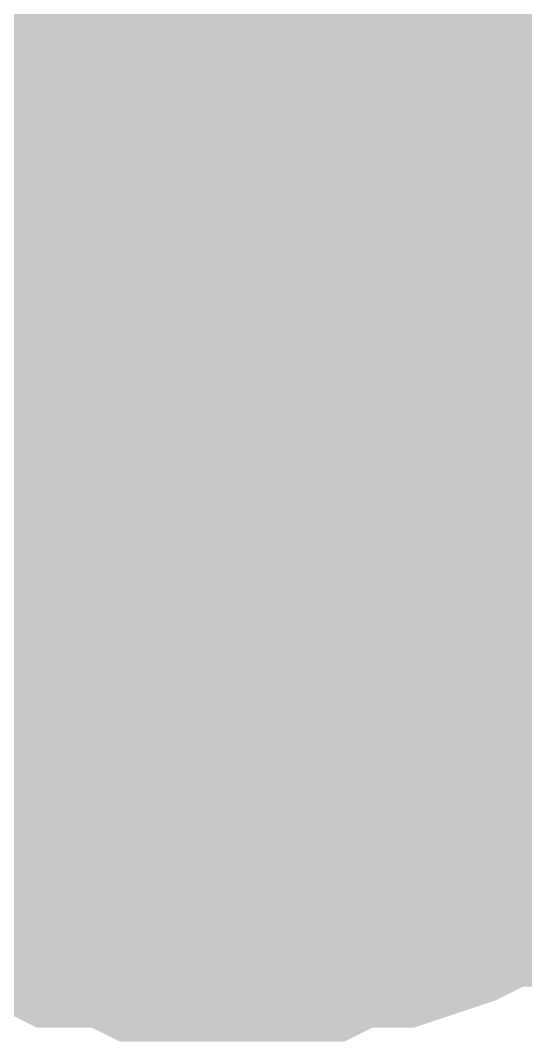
# Model space of a CAD drawing. Header units: inches. Extents: x 0 to 594, y 0 to 420.
# Drawn here: x 244.83 to 245.241, y 176.836 to 177.667 of the extents above; entities that cross this region are included whole.
import ezdxf

# ---------------------------------------------------------------- set-up
doc = ezdxf.new("R2010")
doc.units = ezdxf.units.IN
doc.layers.add('Sheet', color=255, linetype='Continuous')

msp = doc.modelspace()

# ---------------------------------------------------------------- linework, layer by layer
at = {"layer": 'Sheet'}
for points in [[(245.0026, 179.9984, 0.29972, 0.29972, 0), (245.0026, 177.50107, 0.29972, 0.29972, 0)], [(232.50441, 177.50107, 0.29972, 0.29972, 0), (245.0026, 177.50107, 0.29972, 0.29972, 0)], [(245.0026, 177.50107, 0.29972, 0.29972, 0), (260.00939, 177.50107, 0.29972, 0.29972, 0)], [(245.39457, 177.1651, 0.29972, 0.29972, 0), (245.38337, 177.1539, 0.29972, 0.29972, 0), (245.36097, 177.13151, 0.29972, 0.29972, 0), (245.34977, 177.12031, 0.29972, 0.29972, 0), (245.32738, 177.09791, 0.29972, 0.29972, 0), (245.30498, 177.08671, 0.29972, 0.29972, 0), (245.29378, 177.07551, 0.29972, 0.29972, 0), (245.27138, 177.06431, 0.29972, 0.29972, 0), (245.24898, 177.04192, 0.29972, 0.29972, 0), (245.22658, 177.03072, 0.29972, 0.29972, 0), (245.20419, 177.03072, 0.29972, 0.29972, 0), (245.18179, 177.01952, 0.29972, 0.29972, 0), (245.15939, 177.00832, 0.29972, 0.29972, 0), (245.12579, 176.99712, 0.29972, 0.29972, 0), (245.10339, 176.99712, 0.29972, 0.29972, 0), (245.081, 176.99712, 0.29972, 0.29972, 0), (245.0586, 176.98592, 0.29972, 0.29972, 0), (245.025, 176.98592, 0.29972, 0.29972, 0), (245.0026, 176.98592, 0.29972, 0.29972, 0)], [(245.39457, 177.1651, 0.29972, 0.29972, 0), (245.38337, 177.1539, 0.29972, 0.29972, 0), (245.36097, 177.13151, 0.29972, 0.29972, 0), (245.34977, 177.12031, 0.29972, 0.29972, 0), (245.32738, 177.09791, 0.29972, 0.29972, 0), (245.30498, 177.08671, 0.29972, 0.29972, 0), (245.29378, 177.07551, 0.29972, 0.29972, 0), (245.27138, 177.06431, 0.29972, 0.29972, 0), (245.24898, 177.04192, 0.29972, 0.29972, 0), (245.22658, 177.03072, 0.29972, 0.29972, 0), (245.20419, 177.03072, 0.29972, 0.29972, 0), (245.18179, 177.01952, 0.29972, 0.29972, 0), (245.15939, 177.00832, 0.29972, 0.29972, 0), (245.12579, 176.99712, 0.29972, 0.29972, 0), (245.10339, 176.99712, 0.29972, 0.29972, 0), (245.081, 176.99712, 0.29972, 0.29972, 0), (245.0586, 176.98592, 0.29972, 0.29972, 0), (245.025, 176.98592, 0.29972, 0.29972, 0), (245.0026, 176.98592, 0.29972, 0.29972, 0)], [(245.39457, 177.1651, 0.29972, 0.29972, 0), (245.38337, 177.1539, 0.29972, 0.29972, 0), (245.36097, 177.13151, 0.29972, 0.29972, 0), (245.34977, 177.12031, 0.29972, 0.29972, 0), (245.32738, 177.09791, 0.29972, 0.29972, 0), (245.30498, 177.08671, 0.29972, 0.29972, 0), (245.29378, 177.07551, 0.29972, 0.29972, 0), (245.27138, 177.06431, 0.29972, 0.29972, 0), (245.24898, 177.04192, 0.29972, 0.29972, 0), (245.22658, 177.03072, 0.29972, 0.29972, 0), (245.20419, 177.03072, 0.29972, 0.29972, 0), (245.18179, 177.01952, 0.29972, 0.29972, 0), (245.15939, 177.00832, 0.29972, 0.29972, 0), (245.12579, 176.99712, 0.29972, 0.29972, 0), (245.10339, 176.99712, 0.29972, 0.29972, 0), (245.081, 176.99712, 0.29972, 0.29972, 0), (245.0586, 176.98592, 0.29972, 0.29972, 0), (245.025, 176.98592, 0.29972, 0.29972, 0), (245.0026, 176.98592, 0.29972, 0.29972, 0)], [(245.39457, 177.1651, 0.29972, 0.29972, 0), (245.38337, 177.1539, 0.29972, 0.29972, 0), (245.36097, 177.13151, 0.29972, 0.29972, 0), (245.34977, 177.12031, 0.29972, 0.29972, 0), (245.32738, 177.09791, 0.29972, 0.29972, 0), (245.30498, 177.08671, 0.29972, 0.29972, 0), (245.29378, 177.07551, 0.29972, 0.29972, 0), (245.27138, 177.06431, 0.29972, 0.29972, 0), (245.24898, 177.04192, 0.29972, 0.29972, 0), (245.22658, 177.03072, 0.29972, 0.29972, 0), (245.20419, 177.03072, 0.29972, 0.29972, 0), (245.18179, 177.01952, 0.29972, 0.29972, 0), (245.15939, 177.00832, 0.29972, 0.29972, 0), (245.12579, 176.99712, 0.29972, 0.29972, 0), (245.10339, 176.99712, 0.29972, 0.29972, 0), (245.081, 176.99712, 0.29972, 0.29972, 0), (245.0586, 176.98592, 0.29972, 0.29972, 0), (245.025, 176.98592, 0.29972, 0.29972, 0), (245.0026, 176.98592, 0.29972, 0.29972, 0)], [(245.39457, 177.1651, 0.29972, 0.29972, 0), (245.38337, 177.1539, 0.29972, 0.29972, 0), (245.36097, 177.13151, 0.29972, 0.29972, 0), (245.34977, 177.12031, 0.29972, 0.29972, 0), (245.32738, 177.09791, 0.29972, 0.29972, 0), (245.30498, 177.08671, 0.29972, 0.29972, 0), (245.29378, 177.07551, 0.29972, 0.29972, 0), (245.27138, 177.06431, 0.29972, 0.29972, 0), (245.24898, 177.04192, 0.29972, 0.29972, 0), (245.22658, 177.03072, 0.29972, 0.29972, 0), (245.20419, 177.03072, 0.29972, 0.29972, 0), (245.18179, 177.01952, 0.29972, 0.29972, 0), (245.15939, 177.00832, 0.29972, 0.29972, 0), (245.12579, 176.99712, 0.29972, 0.29972, 0), (245.10339, 176.99712, 0.29972, 0.29972, 0), (245.081, 176.99712, 0.29972, 0.29972, 0), (245.0586, 176.98592, 0.29972, 0.29972, 0), (245.025, 176.98592, 0.29972, 0.29972, 0), (245.0026, 176.98592, 0.29972, 0.29972, 0)], [(245.39457, 177.1651, 0.29972, 0.29972, 0), (245.38337, 177.1539, 0.29972, 0.29972, 0), (245.36097, 177.13151, 0.29972, 0.29972, 0), (245.34977, 177.12031, 0.29972, 0.29972, 0), (245.32738, 177.09791, 0.29972, 0.29972, 0), (245.30498, 177.08671, 0.29972, 0.29972, 0), (245.29378, 177.07551, 0.29972, 0.29972, 0), (245.27138, 177.06431, 0.29972, 0.29972, 0), (245.24898, 177.04192, 0.29972, 0.29972, 0), (245.22658, 177.03072, 0.29972, 0.29972, 0), (245.20419, 177.03072, 0.29972, 0.29972, 0), (245.18179, 177.01952, 0.29972, 0.29972, 0), (245.15939, 177.00832, 0.29972, 0.29972, 0), (245.12579, 176.99712, 0.29972, 0.29972, 0), (245.10339, 176.99712, 0.29972, 0.29972, 0), (245.081, 176.99712, 0.29972, 0.29972, 0), (245.0586, 176.98592, 0.29972, 0.29972, 0), (245.025, 176.98592, 0.29972, 0.29972, 0), (245.0026, 176.98592, 0.29972, 0.29972, 0)], [(245.39457, 177.1651, 0.29972, 0.29972, 0), (245.38337, 177.1539, 0.29972, 0.29972, 0), (245.36097, 177.13151, 0.29972, 0.29972, 0), (245.34977, 177.12031, 0.29972, 0.29972, 0), (245.32738, 177.09791, 0.29972, 0.29972, 0), (245.30498, 177.08671, 0.29972, 0.29972, 0), (245.29378, 177.07551, 0.29972, 0.29972, 0), (245.27138, 177.06431, 0.29972, 0.29972, 0), (245.24898, 177.04192, 0.29972, 0.29972, 0), (245.22658, 177.03072, 0.29972, 0.29972, 0), (245.20419, 177.03072, 0.29972, 0.29972, 0), (245.18179, 177.01952, 0.29972, 0.29972, 0), (245.15939, 177.00832, 0.29972, 0.29972, 0), (245.12579, 176.99712, 0.29972, 0.29972, 0), (245.10339, 176.99712, 0.29972, 0.29972, 0), (245.081, 176.99712, 0.29972, 0.29972, 0), (245.0586, 176.98592, 0.29972, 0.29972, 0), (245.025, 176.98592, 0.29972, 0.29972, 0), (245.0026, 176.98592, 0.29972, 0.29972, 0)], [(245.0026, 176.98592, 0.29972, 0.29972, 0), (244.9802, 176.98592, 0.29972, 0.29972, 0), (244.94661, 176.98592, 0.29972, 0.29972, 0), (244.92421, 176.99712, 0.29972, 0.29972, 0), (244.90181, 176.99712, 0.29972, 0.29972, 0), (244.87941, 176.99712, 0.29972, 0.29972, 0), (244.85701, 177.00832, 0.29972, 0.29972, 0), (244.82342, 177.01952, 0.29972, 0.29972, 0), (244.80102, 177.03072, 0.29972, 0.29972, 0), (244.77862, 177.03072, 0.29972, 0.29972, 0), (244.75622, 177.04192, 0.29972, 0.29972, 0), (244.74502, 177.06431, 0.29972, 0.29972, 0), (244.72262, 177.07551, 0.29972, 0.29972, 0), (244.70023, 177.08671, 0.29972, 0.29972, 0), (244.67783, 177.09791, 0.29972, 0.29972, 0)], [(245.0026, 176.98592, 0.29972, 0.29972, 0), (244.9802, 176.98592, 0.29972, 0.29972, 0), (244.94661, 176.98592, 0.29972, 0.29972, 0), (244.92421, 176.99712, 0.29972, 0.29972, 0), (244.90181, 176.99712, 0.29972, 0.29972, 0), (244.87941, 176.99712, 0.29972, 0.29972, 0), (244.85701, 177.00832, 0.29972, 0.29972, 0), (244.82342, 177.01952, 0.29972, 0.29972, 0), (244.80102, 177.03072, 0.29972, 0.29972, 0), (244.77862, 177.03072, 0.29972, 0.29972, 0), (244.75622, 177.04192, 0.29972, 0.29972, 0), (244.74502, 177.06431, 0.29972, 0.29972, 0), (244.72262, 177.07551, 0.29972, 0.29972, 0), (244.70023, 177.08671, 0.29972, 0.29972, 0), (244.67783, 177.09791, 0.29972, 0.29972, 0)], [(245.0026, 176.98592, 0.29972, 0.29972, 0), (244.9802, 176.98592, 0.29972, 0.29972, 0), (244.94661, 176.98592, 0.29972, 0.29972, 0), (244.92421, 176.99712, 0.29972, 0.29972, 0), (244.90181, 176.99712, 0.29972, 0.29972, 0), (244.87941, 176.99712, 0.29972, 0.29972, 0), (244.85701, 177.00832, 0.29972, 0.29972, 0), (244.82342, 177.01952, 0.29972, 0.29972, 0), (244.80102, 177.03072, 0.29972, 0.29972, 0), (244.77862, 177.03072, 0.29972, 0.29972, 0), (244.75622, 177.04192, 0.29972, 0.29972, 0), (244.74502, 177.06431, 0.29972, 0.29972, 0), (244.72262, 177.07551, 0.29972, 0.29972, 0), (244.70023, 177.08671, 0.29972, 0.29972, 0), (244.67783, 177.09791, 0.29972, 0.29972, 0)], [(245.0026, 176.98592, 0.29972, 0.29972, 0), (244.9802, 176.98592, 0.29972, 0.29972, 0), (244.94661, 176.98592, 0.29972, 0.29972, 0), (244.92421, 176.99712, 0.29972, 0.29972, 0), (244.90181, 176.99712, 0.29972, 0.29972, 0), (244.87941, 176.99712, 0.29972, 0.29972, 0), (244.85701, 177.00832, 0.29972, 0.29972, 0), (244.82342, 177.01952, 0.29972, 0.29972, 0), (244.80102, 177.03072, 0.29972, 0.29972, 0), (244.77862, 177.03072, 0.29972, 0.29972, 0), (244.75622, 177.04192, 0.29972, 0.29972, 0), (244.74502, 177.06431, 0.29972, 0.29972, 0), (244.72262, 177.07551, 0.29972, 0.29972, 0), (244.70023, 177.08671, 0.29972, 0.29972, 0), (244.67783, 177.09791, 0.29972, 0.29972, 0)], [(245.0026, 176.98592, 0.29972, 0.29972, 0), (244.9802, 176.98592, 0.29972, 0.29972, 0), (244.94661, 176.98592, 0.29972, 0.29972, 0), (244.92421, 176.99712, 0.29972, 0.29972, 0), (244.90181, 176.99712, 0.29972, 0.29972, 0), (244.87941, 176.99712, 0.29972, 0.29972, 0), (244.85701, 177.00832, 0.29972, 0.29972, 0), (244.82342, 177.01952, 0.29972, 0.29972, 0), (244.80102, 177.03072, 0.29972, 0.29972, 0), (244.77862, 177.03072, 0.29972, 0.29972, 0), (244.75622, 177.04192, 0.29972, 0.29972, 0), (244.74502, 177.06431, 0.29972, 0.29972, 0), (244.72262, 177.07551, 0.29972, 0.29972, 0), (244.70023, 177.08671, 0.29972, 0.29972, 0), (244.67783, 177.09791, 0.29972, 0.29972, 0)], [(245.0026, 176.98592, 0.29972, 0.29972, 0), (244.9802, 176.98592, 0.29972, 0.29972, 0), (244.94661, 176.98592, 0.29972, 0.29972, 0), (244.92421, 176.99712, 0.29972, 0.29972, 0), (244.90181, 176.99712, 0.29972, 0.29972, 0), (244.87941, 176.99712, 0.29972, 0.29972, 0), (244.85701, 177.00832, 0.29972, 0.29972, 0), (244.82342, 177.01952, 0.29972, 0.29972, 0), (244.80102, 177.03072, 0.29972, 0.29972, 0), (244.77862, 177.03072, 0.29972, 0.29972, 0), (244.75622, 177.04192, 0.29972, 0.29972, 0), (244.74502, 177.06431, 0.29972, 0.29972, 0), (244.72262, 177.07551, 0.29972, 0.29972, 0), (244.70023, 177.08671, 0.29972, 0.29972, 0), (244.67783, 177.09791, 0.29972, 0.29972, 0)], [(245.0026, 176.98592, 0.29972, 0.29972, 0), (244.9802, 176.98592, 0.29972, 0.29972, 0), (244.94661, 176.98592, 0.29972, 0.29972, 0), (244.92421, 176.99712, 0.29972, 0.29972, 0), (244.90181, 176.99712, 0.29972, 0.29972, 0), (244.87941, 176.99712, 0.29972, 0.29972, 0), (244.85701, 177.00832, 0.29972, 0.29972, 0), (244.82342, 177.01952, 0.29972, 0.29972, 0), (244.80102, 177.03072, 0.29972, 0.29972, 0), (244.77862, 177.03072, 0.29972, 0.29972, 0), (244.75622, 177.04192, 0.29972, 0.29972, 0), (244.74502, 177.06431, 0.29972, 0.29972, 0), (244.72262, 177.07551, 0.29972, 0.29972, 0), (244.70023, 177.08671, 0.29972, 0.29972, 0), (244.67783, 177.09791, 0.29972, 0.29972, 0)], [(245.29378, 177.07551, 0.09906, 0.09906, 0), (245.27138, 177.06431, 0.09906, 0.09906, 0), (245.24898, 177.04192, 0.09906, 0.09906, 0), (245.22658, 177.03072, 0.09906, 0.09906, 0), (245.20419, 177.03072, 0.09906, 0.09906, 0), (245.18179, 177.01952, 0.09906, 0.09906, 0), (245.15939, 177.00832, 0.09906, 0.09906, 0), (245.12579, 176.99712, 0.09906, 0.09906, 0), (245.10339, 176.99712, 0.09906, 0.09906, 0), (245.081, 176.99712, 0.09906, 0.09906, 0), (245.0586, 176.98592, 0.09906, 0.09906, 0), (245.025, 176.98592, 0.09906, 0.09906, 0), (245.0026, 176.98592, 0.09906, 0.09906, 0)], [(245.29378, 177.07551, 0.09906, 0.09906, 0), (245.27138, 177.06431, 0.09906, 0.09906, 0), (245.24898, 177.04192, 0.09906, 0.09906, 0), (245.22658, 177.03072, 0.09906, 0.09906, 0), (245.20419, 177.03072, 0.09906, 0.09906, 0), (245.18179, 177.01952, 0.09906, 0.09906, 0), (245.15939, 177.00832, 0.09906, 0.09906, 0), (245.12579, 176.99712, 0.09906, 0.09906, 0), (245.10339, 176.99712, 0.09906, 0.09906, 0), (245.081, 176.99712, 0.09906, 0.09906, 0), (245.0586, 176.98592, 0.09906, 0.09906, 0), (245.025, 176.98592, 0.09906, 0.09906, 0), (245.0026, 176.98592, 0.09906, 0.09906, 0)], [(245.29378, 177.07551, 0.09906, 0.09906, 0), (245.27138, 177.06431, 0.09906, 0.09906, 0), (245.24898, 177.04192, 0.09906, 0.09906, 0), (245.22658, 177.03072, 0.09906, 0.09906, 0), (245.20419, 177.03072, 0.09906, 0.09906, 0), (245.18179, 177.01952, 0.09906, 0.09906, 0), (245.15939, 177.00832, 0.09906, 0.09906, 0), (245.12579, 176.99712, 0.09906, 0.09906, 0), (245.10339, 176.99712, 0.09906, 0.09906, 0), (245.081, 176.99712, 0.09906, 0.09906, 0), (245.0586, 176.98592, 0.09906, 0.09906, 0), (245.025, 176.98592, 0.09906, 0.09906, 0), (245.0026, 176.98592, 0.09906, 0.09906, 0)], [(245.29378, 177.07551, 0.09906, 0.09906, 0), (245.27138, 177.06431, 0.09906, 0.09906, 0), (245.24898, 177.04192, 0.09906, 0.09906, 0), (245.22658, 177.03072, 0.09906, 0.09906, 0), (245.20419, 177.03072, 0.09906, 0.09906, 0), (245.18179, 177.01952, 0.09906, 0.09906, 0), (245.15939, 177.00832, 0.09906, 0.09906, 0), (245.12579, 176.99712, 0.09906, 0.09906, 0), (245.10339, 176.99712, 0.09906, 0.09906, 0), (245.081, 176.99712, 0.09906, 0.09906, 0), (245.0586, 176.98592, 0.09906, 0.09906, 0), (245.025, 176.98592, 0.09906, 0.09906, 0), (245.0026, 176.98592, 0.09906, 0.09906, 0)], [(245.29378, 177.07551, 0.09906, 0.09906, 0), (245.27138, 177.06431, 0.09906, 0.09906, 0), (245.24898, 177.04192, 0.09906, 0.09906, 0), (245.22658, 177.03072, 0.09906, 0.09906, 0), (245.20419, 177.03072, 0.09906, 0.09906, 0), (245.18179, 177.01952, 0.09906, 0.09906, 0), (245.15939, 177.00832, 0.09906, 0.09906, 0), (245.12579, 176.99712, 0.09906, 0.09906, 0), (245.10339, 176.99712, 0.09906, 0.09906, 0), (245.081, 176.99712, 0.09906, 0.09906, 0), (245.0586, 176.98592, 0.09906, 0.09906, 0), (245.025, 176.98592, 0.09906, 0.09906, 0), (245.0026, 176.98592, 0.09906, 0.09906, 0)], [(245.29378, 177.07551, 0.09906, 0.09906, 0), (245.27138, 177.06431, 0.09906, 0.09906, 0), (245.24898, 177.04192, 0.09906, 0.09906, 0), (245.22658, 177.03072, 0.09906, 0.09906, 0), (245.20419, 177.03072, 0.09906, 0.09906, 0), (245.18179, 177.01952, 0.09906, 0.09906, 0), (245.15939, 177.00832, 0.09906, 0.09906, 0), (245.12579, 176.99712, 0.09906, 0.09906, 0), (245.10339, 176.99712, 0.09906, 0.09906, 0), (245.081, 176.99712, 0.09906, 0.09906, 0), (245.0586, 176.98592, 0.09906, 0.09906, 0), (245.025, 176.98592, 0.09906, 0.09906, 0), (245.0026, 176.98592, 0.09906, 0.09906, 0)], [(245.29378, 177.07551, 0.09906, 0.09906, 0), (245.27138, 177.06431, 0.09906, 0.09906, 0), (245.24898, 177.04192, 0.09906, 0.09906, 0), (245.22658, 177.03072, 0.09906, 0.09906, 0), (245.20419, 177.03072, 0.09906, 0.09906, 0), (245.18179, 177.01952, 0.09906, 0.09906, 0), (245.15939, 177.00832, 0.09906, 0.09906, 0), (245.12579, 176.99712, 0.09906, 0.09906, 0), (245.10339, 176.99712, 0.09906, 0.09906, 0), (245.081, 176.99712, 0.09906, 0.09906, 0), (245.0586, 176.98592, 0.09906, 0.09906, 0), (245.025, 176.98592, 0.09906, 0.09906, 0), (245.0026, 176.98592, 0.09906, 0.09906, 0)], [(245.0026, 176.98592, 0.09906, 0.09906, 0), (244.9802, 176.98592, 0.09906, 0.09906, 0), (244.94661, 176.98592, 0.09906, 0.09906, 0), (244.92421, 176.99712, 0.09906, 0.09906, 0), (244.90181, 176.99712, 0.09906, 0.09906, 0), (244.87941, 176.99712, 0.09906, 0.09906, 0), (244.85701, 177.00832, 0.09906, 0.09906, 0), (244.82342, 177.01952, 0.09906, 0.09906, 0), (244.80102, 177.03072, 0.09906, 0.09906, 0), (244.77862, 177.03072, 0.09906, 0.09906, 0)], [(245.0026, 176.98592, 0.09906, 0.09906, 0), (244.9802, 176.98592, 0.09906, 0.09906, 0), (244.94661, 176.98592, 0.09906, 0.09906, 0), (244.92421, 176.99712, 0.09906, 0.09906, 0), (244.90181, 176.99712, 0.09906, 0.09906, 0), (244.87941, 176.99712, 0.09906, 0.09906, 0), (244.85701, 177.00832, 0.09906, 0.09906, 0), (244.82342, 177.01952, 0.09906, 0.09906, 0), (244.80102, 177.03072, 0.09906, 0.09906, 0), (244.77862, 177.03072, 0.09906, 0.09906, 0)], [(245.0026, 176.98592, 0.09906, 0.09906, 0), (244.9802, 176.98592, 0.09906, 0.09906, 0), (244.94661, 176.98592, 0.09906, 0.09906, 0), (244.92421, 176.99712, 0.09906, 0.09906, 0), (244.90181, 176.99712, 0.09906, 0.09906, 0), (244.87941, 176.99712, 0.09906, 0.09906, 0), (244.85701, 177.00832, 0.09906, 0.09906, 0), (244.82342, 177.01952, 0.09906, 0.09906, 0), (244.80102, 177.03072, 0.09906, 0.09906, 0), (244.77862, 177.03072, 0.09906, 0.09906, 0)], [(245.0026, 176.98592, 0.09906, 0.09906, 0), (244.9802, 176.98592, 0.09906, 0.09906, 0), (244.94661, 176.98592, 0.09906, 0.09906, 0), (244.92421, 176.99712, 0.09906, 0.09906, 0), (244.90181, 176.99712, 0.09906, 0.09906, 0), (244.87941, 176.99712, 0.09906, 0.09906, 0), (244.85701, 177.00832, 0.09906, 0.09906, 0), (244.82342, 177.01952, 0.09906, 0.09906, 0), (244.80102, 177.03072, 0.09906, 0.09906, 0), (244.77862, 177.03072, 0.09906, 0.09906, 0)], [(245.0026, 176.98592, 0.09906, 0.09906, 0), (244.9802, 176.98592, 0.09906, 0.09906, 0), (244.94661, 176.98592, 0.09906, 0.09906, 0), (244.92421, 176.99712, 0.09906, 0.09906, 0), (244.90181, 176.99712, 0.09906, 0.09906, 0), (244.87941, 176.99712, 0.09906, 0.09906, 0), (244.85701, 177.00832, 0.09906, 0.09906, 0), (244.82342, 177.01952, 0.09906, 0.09906, 0), (244.80102, 177.03072, 0.09906, 0.09906, 0), (244.77862, 177.03072, 0.09906, 0.09906, 0)], [(245.0026, 176.98592, 0.09906, 0.09906, 0), (244.9802, 176.98592, 0.09906, 0.09906, 0), (244.94661, 176.98592, 0.09906, 0.09906, 0), (244.92421, 176.99712, 0.09906, 0.09906, 0), (244.90181, 176.99712, 0.09906, 0.09906, 0), (244.87941, 176.99712, 0.09906, 0.09906, 0), (244.85701, 177.00832, 0.09906, 0.09906, 0), (244.82342, 177.01952, 0.09906, 0.09906, 0), (244.80102, 177.03072, 0.09906, 0.09906, 0), (244.77862, 177.03072, 0.09906, 0.09906, 0)], [(245.0026, 176.98592, 0.09906, 0.09906, 0), (244.9802, 176.98592, 0.09906, 0.09906, 0), (244.94661, 176.98592, 0.09906, 0.09906, 0), (244.92421, 176.99712, 0.09906, 0.09906, 0), (244.90181, 176.99712, 0.09906, 0.09906, 0), (244.87941, 176.99712, 0.09906, 0.09906, 0), (244.85701, 177.00832, 0.09906, 0.09906, 0), (244.82342, 177.01952, 0.09906, 0.09906, 0), (244.80102, 177.03072, 0.09906, 0.09906, 0), (244.77862, 177.03072, 0.09906, 0.09906, 0)]]:
    msp.add_lwpolyline(points, format="xyseb", dxfattribs=at)
msp.add_lwpolyline([(244.74601, 177.50001, 0.508, 0.508, 1), (245.25401, 177.50001, 0.508, 0.508, 1)], format="xyseb", close=True, dxfattribs=at)

doc.saveas('drawing.dxf')
